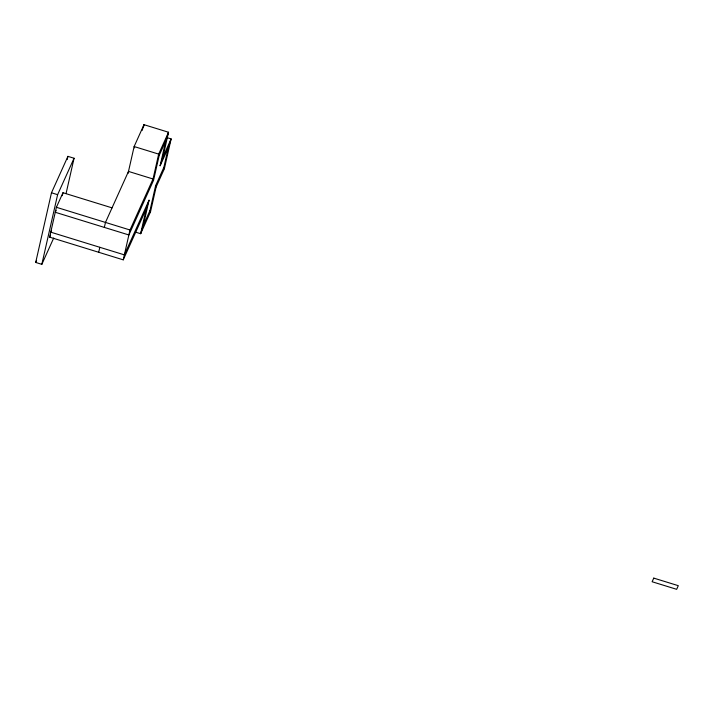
<?xml version="1.0" encoding="UTF-8"?>
<svg xmlns="http://www.w3.org/2000/svg" width="714" height="714" viewBox="0 0 714 714"><rect width="100%" height="100%" fill="white"/><g stroke="black" fill="none" stroke-linecap="round" stroke-linejoin="round"><path stroke-width="1.07" d="M53.711 238.021L41.831 264.332L35.7 262.44L51.479 192.789L67.928 156.357L74.06 158.249L66.054 193.61M41.831 264.332L57.611 194.681L74.06 158.249M51.569 230.408L50.756 232.166L124.361 254.862L149.039 200.215L146.272 208.836L123.236 259.842L49.632 237.146L56.397 207.292L62.975 192.726L112.044 207.854M67.196 159.57L67.928 156.357M62.296 195.707L62.975 192.726M98.702 252.274L99.826 247.303M104.342 227.4L105.467 222.429L128.493 171.422L153.028 178.982L153.546 180.312L128.877 234.968L55.264 212.272L56.094 210.452M128.047 173.413L134.134 146.54L143.996 124.682L168.54 132.251L162.899 157.125L160.132 165.746L168.352 147.521L171.128 138.909L167.04 137.65M143.514 126.851L143.996 124.682L142.148 130.43M123.236 259.842L130.002 229.988L153.028 178.982L158.669 154.108L168.54 132.251L165.764 140.863L160.132 165.746M146.272 208.836L140.631 233.71L135.526 232.13M162.899 157.125L171.128 138.909L164.363 168.754L156.143 186.97L150.502 211.844L140.631 233.71L143.407 225.088L149.039 200.215M153.546 180.312L159.186 155.438L165.764 140.863M143.407 225.088L149.985 210.514L155.616 185.64L163.845 167.424L168.352 147.521M35.7 262.44L36.61 260.414M49.632 237.146L50.507 235.201M51.479 192.789L57.611 194.681M56.397 207.292L130.002 229.988M159.186 155.438L158.669 154.108L134.134 146.54L134.651 147.878M163.845 167.424L164.363 168.754M155.616 185.64L156.143 186.97M149.985 210.514L150.502 211.844M653.765 578.108L652.123 581.749L676.658 589.318L678.3 585.676L653.765 578.108"/></g></svg>
